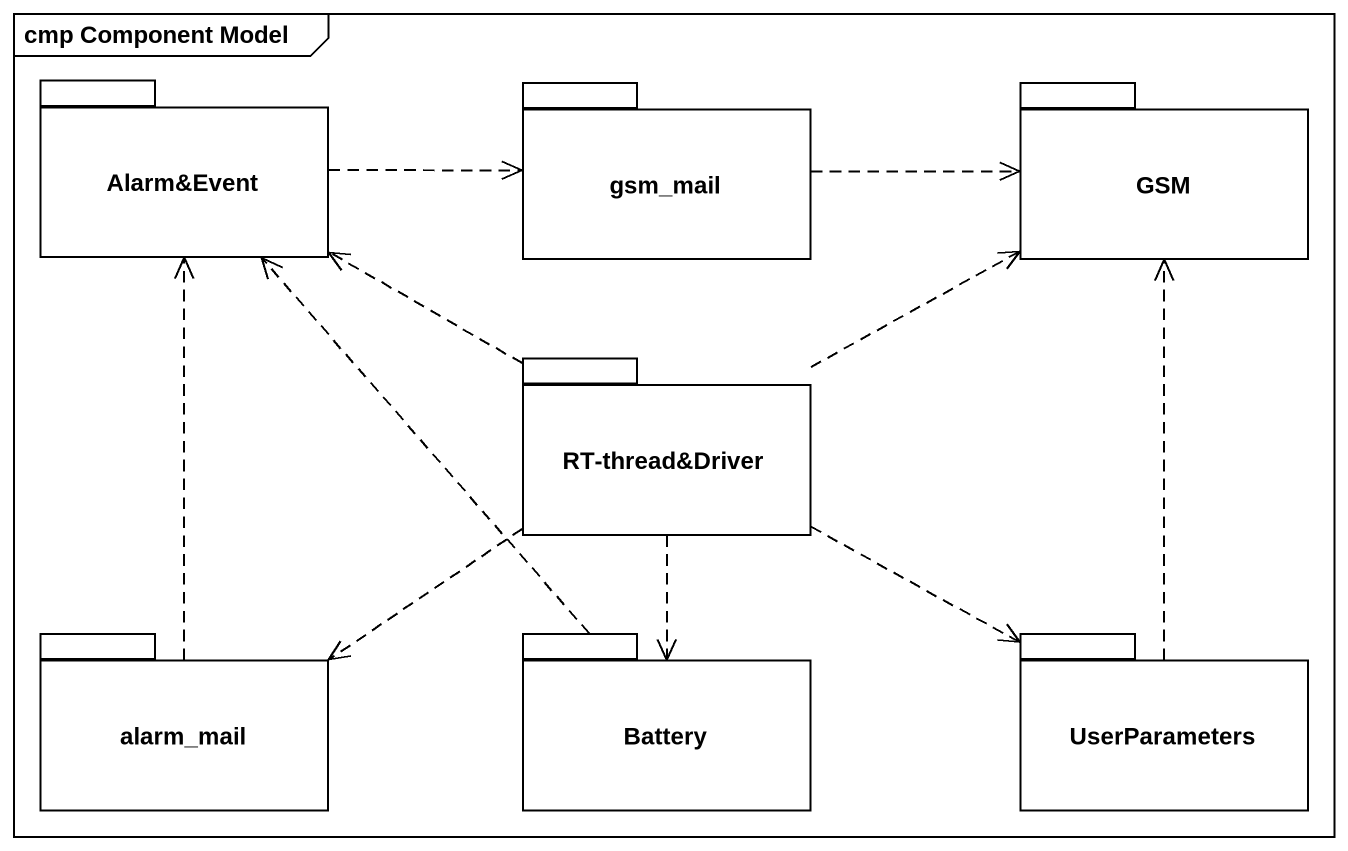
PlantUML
@startuml
mainframe cmp Component Model
package "Alarm&Event" as Alarm_Event {
}
package gsm_mail {
}
package GSM {
}
package "RT-thread&Driver" as RT_thread_Driver {
}
package alarm_mail {
}
package Battery {
}
package UserParameters {
}
Alarm_Event .right.> gsm_mail
gsm_mail .right.> GSM
RT_thread_Driver .left.> Alarm_Event
RT_thread_Driver .right.> GSM
RT_thread_Driver .left.> alarm_mail
RT_thread_Driver ..> Battery
RT_thread_Driver .right.> UserParameters
alarm_mail .up.> Alarm_Event
Battery .up.> Alarm_Event
UserParameters .up.> GSM
@enduml
